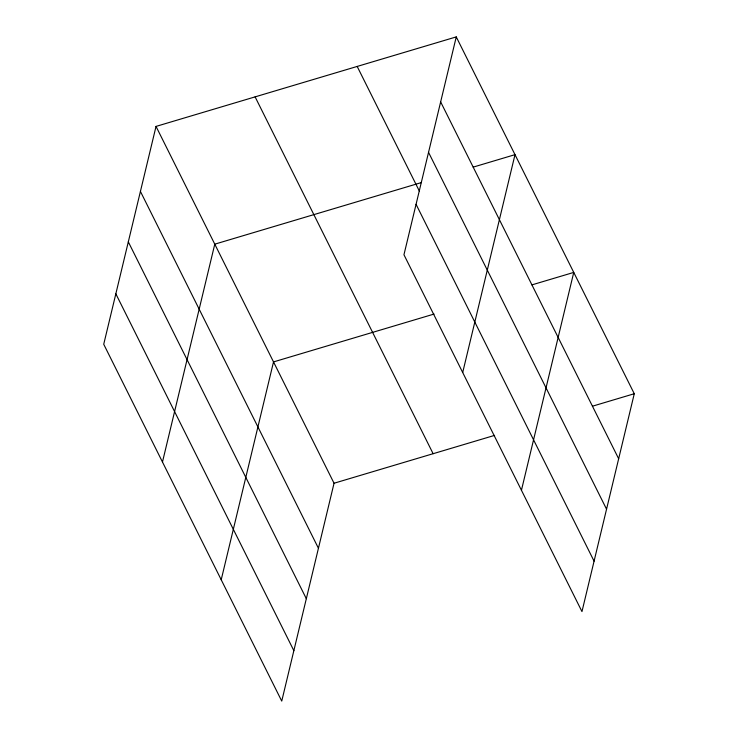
<?xml version="1.0" encoding="UTF-8"?>
<svg xmlns="http://www.w3.org/2000/svg" width="738" height="738" viewBox="0 0 738 738"><rect width="100%" height="100%" fill="white"/><g stroke="black" fill="none" stroke-linecap="round" stroke-linejoin="round"><path stroke-width="1.11" d="M156.032 126.41L103.726 344.268L281.741 701.1L334.046 483.242L156.032 126.41L456.259 36.9L634.274 393.732L581.968 611.59L403.954 254.758L456.259 36.9M162.471 462.025L214.776 244.167L421.435 182.554M221.216 579.773L273.521 361.915L434.064 314.056M462.698 372.515L515.004 154.657L473.169 167.129M521.443 490.272L573.749 272.414L531.913 284.886M334.046 483.242L494.589 435.383M592.439 406.204L634.274 393.732M440.651 101.909L618.665 458.75M428.538 152.351L606.553 509.183M357.183 66.438L419.507 191.363M416.066 204.315L594.081 561.157M255.108 96.872L433.123 453.704M140.423 191.419L318.438 548.251M128.311 241.861L306.325 598.693M115.838 293.825L293.853 650.658"/></g></svg>
